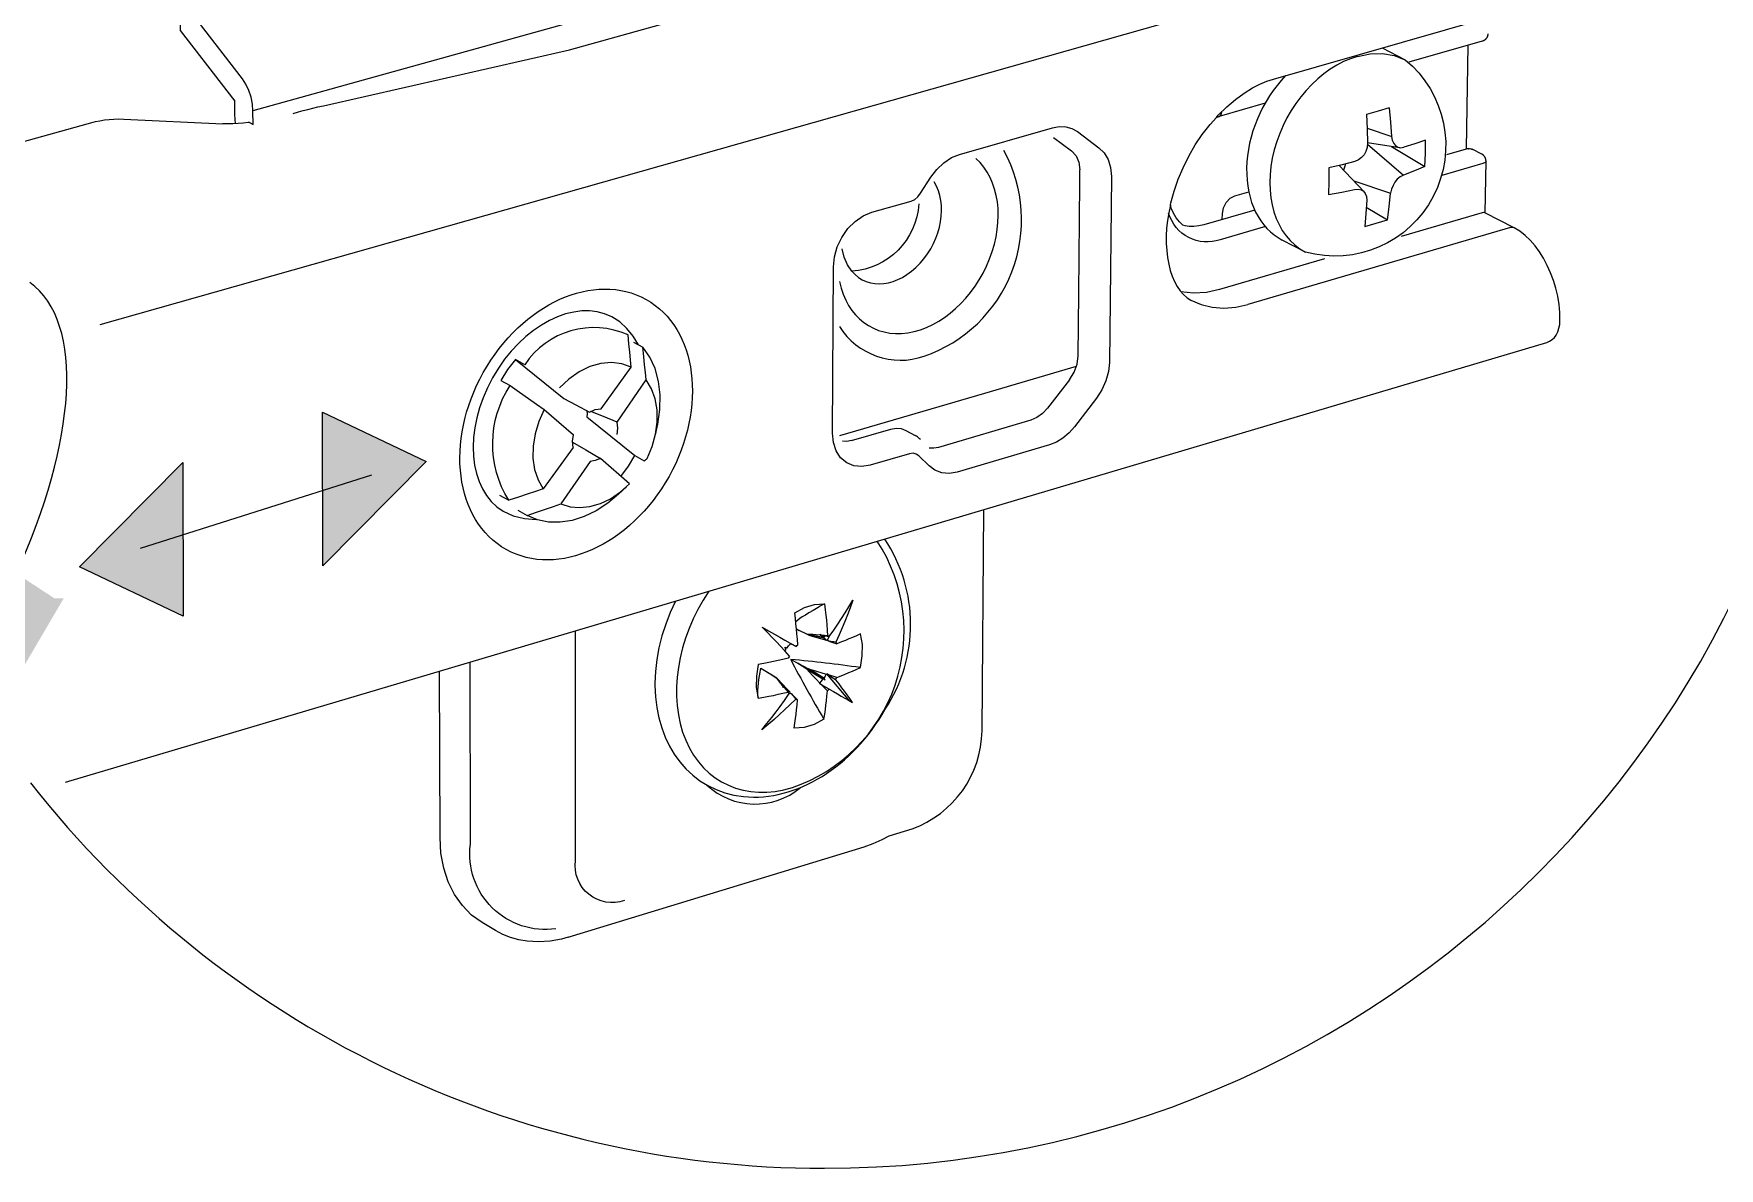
# Model space of a CAD drawing. Header units: metres. Extents: x -11.5 to 7.4, y -3.8 to 5.9.
# Drawn here: x 5.3452 to 5.4697, y -2.3531 to -2.2693 of the extents above; entities that cross this region are included whole.
import ezdxf

# ---------------------------------------------------------------- set-up
doc = ezdxf.new("R2010")
doc.units = ezdxf.units.M
doc.header["$MEASUREMENT"] = 0
for name, color, linetype, lineweight in [('PDF22_Geometry_Num_Penna__1_Num_Penna__255', 255, 'Continuous', 18), ('PDF22_Geometry_Num_Penna__7_Num_Penna__7', 7, 'Continuous', 18), ('PDF22_Solid Fills_Num_Penna__7_Num_Penna__7', 7, 'Continuous', 18)]:
    doc.layers.add(name, color=color, linetype=linetype, lineweight=lineweight)

msp = doc.modelspace()

# ---------------------------------------------------------------- hatches: boundary and pattern name
at = {"layer": 'PDF22_Geometry_Num_Penna__1_Num_Penna__255', "linetype": 'Continuous', "lineweight": 18}
msp.add_hatch(color=255, dxfattribs=at).paths.add_polyline_path([(5.346704192683026, -2.310991134687464), (5.313040664167348, -2.288860822933525), (5.303389518994761, -2.286741649636338), (5.297269100811231, -2.281562267247384), (5.288086016523417, -2.281092977856355), (5.285968071732487, -2.285800613841761), (5.291383327323215, -2.295923505417893), (5.300801056306547, -2.302043923601424), (5.301506218899346, -2.304397741594126), (5.337054276016699, -2.328645998138994), (5.347411812288346, -2.310991134687464)])
at = {"layer": 'PDF22_Solid Fills_Num_Penna__7_Num_Penna__7', "linetype": 'Continuous', "lineweight": 18}
for points in [[(5.374177646710272, -2.300887162107724), (5.366521595702691, -2.297234812999005), (5.366547394334138, -2.308598495896969)], [(5.348578156130866, -2.308673434778783), (5.356236664150968, -2.312325783887502), (5.356210865519524, -2.300960872483278)]]:
    msp.add_hatch(color=7, dxfattribs=at).paths.add_polyline_path(points)

# ---------------------------------------------------------------- linework, layer by layer
at = {"layer": 'PDF22_Geometry_Num_Penna__7_Num_Penna__7', "color": 7, "linetype": 'Continuous', "lineweight": 18, "flags": 128}
for points in [[(5.344957379633012, -2.324634310949447, 0.2304081888433928), (5.403590297867732, -2.353101257988542, 2.414170306995908), (5.328985267737311, -2.278497096527901, 0.007389762515852656), (5.329022424944418, -2.280872460982821)], [(5.442952375517516, -2.270963452346422), (5.443893411312095, -2.270776719395018), (5.444814791006523, -2.27075706329487), (5.445680887919288, -2.270908169564757), (5.446491702050386, -2.271215296129566, -0.8103881909201268), (5.439113662009269, -2.285422233913915), (5.437407266815187, -2.284530338369707)], [(5.44955793082282, -2.278209550815294), (5.451021450329462, -2.277782030637112, -0.2058021397272881), (5.451439142457595, -2.277831170887448), (5.451328576894262, -2.277791858687153), (5.451187175823824, -2.277811883339179), (5.451103637398194, -2.277782399188957), (5.451002408482433, -2.277792104388404), (5.451131401639655, -2.270124996824491)], [(5.404695953501047, -2.290912182685204, 0.3509979152321718), (5.410958387008145, -2.293109980382983, 0.4649187037790205), (5.41684661750868, -2.27791458646245)], [(5.41055764826638, -2.281854406035832, -0.3769883840110668), (5.405617333195476, -2.286839684435825), (5.405284407999222, -2.286364252513499), (5.405041163759892, -2.285804053659286), (5.404892514502523, -2.285170144429518)], [(5.436159595858303, -2.283541145129767), (5.43282420136447, -2.284510436568307, -0.4285655854193015), (5.429014112052064, -2.282542983794135)], [(5.387096127129929, -2.296995254278453), (5.389313580927858, -2.293921654468462), (5.389268126196267, -2.293390939764471), (5.389212843414599, -2.292820912860184), (5.389155103620416, -2.292206659730564), (5.389089992788676, -2.291544494856834, 0.369434842804893), (5.381459249010039, -2.293741555450858), (5.380768828492345, -2.293359490004234), (5.384338867681695, -2.296230509132077)], [(5.385036782087568, -2.299845143098637), (5.382810728745827, -2.302918865759254), (5.382251758397873, -2.303105598710657), (5.381647333318327, -2.303311987762211), (5.380985168444596, -2.303526976357578), (5.380276320333014, -2.303759164040573, -0.291642409368548), (5.380377672099403, -2.295279031034296), (5.381077920667169, -2.29577289055051), (5.381731485997085, -2.296229894878947), (5.38233591107663, -2.296648815513348), (5.382894635723332, -2.297040463308793), (5.385046978689518, -2.298923763404207)], [(5.408366975904904, -2.32854059230195), (5.41006342019829, -2.328019828498659, 0.3131476000605906), (5.415234203043429, -2.320780978216717), (5.415354596656831, -2.304438159450055)], [(5.388828443806084, -2.33332255291604, -0.5593269646326442), (5.385205333146335, -2.330368978167576), (5.385205333146335, -2.313393478677407)], [(5.402282184402891, -2.31623403085002), (5.401715843017385, -2.315861793453471), (5.401099132875245, -2.315509212157069, 0.01650723422358162), (5.403558725256868, -2.319921515237753), (5.403616465051051, -2.319551734853722), (5.403661919782643, -2.319213895632431), (5.403700003476681, -2.318896941017548), (5.403735630158199, -2.318573843871367), (5.403774942358496, -2.318220034068706), (5.403810569040012, -2.317836740115824), (5.40386585182168, -2.317771629284084), (5.40393329681531, -2.317706887004222), (5.404268679024081, -2.317892391449367), (5.404565977538818, -2.318059468300623), (5.404827649372036, -2.318220402620584), (5.405086864192736, -2.318366594865433), (5.405368192126103, -2.318525072172876), (5.405655662590762, -2.318695834542909), (5.405459101589287, -2.318405907065729), (5.405264997600327, -2.318124579132363), (5.405077036142663, -2.317865364311664), (5.404882932153704, -2.317603692478446), (5.404669172064594, -2.317326050063858), (5.404427156331524, -2.317009095448974)], [(5.404511186159656, -2.316840912942085), (5.404828140774539, -2.31671806231616), (5.405125439289277, -2.316598897209014), (5.405396939172569, -2.316485874633164), (5.405656153993267, -2.316375309069832), (5.405933796407854, -2.316252458443909), (5.406243379985183, -2.316111180224096, 0.01131451323632045), (5.401099132875245, -2.315509212157069)], [(5.383761346889225, -2.335407573739222, -0.496014873840721), (5.377445596210476, -2.329166761942285), (5.377417340566513, -2.31570356184728)], [(5.398704528474736, -2.315878746839848), (5.398565707267441, -2.316757128815204), (5.398555879217367, -2.317593741577746), (5.398694700424661, -2.3183787570774, -0.07745887747630731), (5.398901335177463, -2.316169165719532), (5.399515588307086, -2.316524204028452)]]:
    msp.add_lwpolyline(points, format="xyb", dxfattribs=at)
for points in [[(5.384766265009285, -2.270469101427705), (5.414542799720726, -2.262150885546394)], [(5.440044255500645, -2.265279645287425), (5.350068457073952, -2.290790806266791)], [(5.355996736878538, -2.266594269835437), (5.356016392978685, -2.269043911316361), (5.360039750977693, -2.274262605905609)], [(5.436747436103351, -2.272638152079018), (5.45264185008539, -2.268093907426091)], [(5.360599212728152, -2.272621321543266), (5.35733875711613, -2.26840017403652)], [(5.385195996498764, -2.268375112508831), (5.36138140266341, -2.274997989752391), (5.36134577598189, -2.274493073679843), (5.361242581456116, -2.273982015076), (5.361074276098599, -2.273478327509711), (5.360858058996973, -2.27301272363746), (5.360598844176275, -2.272620830140762)], [(5.452202167695207, -2.26981639605217), (5.452214452757801, -2.26981639605217), (5.452221823795355, -2.269806568002097), (5.452240251389243, -2.269806568002097), (5.452250079439317, -2.269796739952023), (5.452269735539463, -2.269796739952023), (5.452278335083278, -2.269790597420726), (5.452297991183428, -2.269790597420726), (5.452305362220983, -2.269780769370653), (5.45231519027106, -2.269770941320579), (5.452333617864946, -2.269761113270505), (5.452353273965093, -2.269751285220431), (5.452360645002647, -2.269742685676617), (5.452372930065241, -2.269742685676617), (5.452380301102799, -2.269732857626543), (5.452388900646612, -2.269725486588987), (5.452398728696686, -2.269714430032654), (5.452418384796832, -2.26970460198258), (5.452428212846907, -2.269696002438765), (5.452436812390724, -2.269687402894951), (5.452446640440796, -2.269677574844877), (5.452456468490871, -2.269667746794803), (5.452463839528425, -2.269657918744728), (5.4524736675785, -2.269648090694655), (5.452483495628572, -2.2696407196571), (5.452492095172387, -2.269632120113285), (5.452501923222464, -2.269622292063211), (5.452501923222464, -2.269610007000618), (5.452511751272535, -2.269603864469322), (5.452519122310092, -2.269592807912989), (5.452531407372684, -2.2695743803191), (5.452537549903978, -2.269564552269027), (5.452547377954055, -2.269547353181397), (5.452557206004126, -2.26952646857499), (5.452567034054203, -2.26951049799362), (5.452567034054203, -2.269490841893472), (5.452576862104275, -2.269481013843398), (5.45258546164809, -2.269463814755769), (5.45258546164809, -2.269441701643102), (5.452595289698165, -2.269435559111807), (5.452595289698165, -2.269418360024177), (5.452595289698165, -2.269407303467844), (5.452605117748238, -2.269397475417771), (5.452605117748238, -2.269377819317622), (5.452612488785794, -2.269360620229993), (5.452612488785794, -2.269340964129845), (5.452612488785794, -2.269322536535956), (5.452612488785794, -2.269305337448327), (5.452612488785794, -2.269294280891994)], [(5.364344682611321, -2.275174403251217), (5.364745175651834, -2.275071208725441), (5.365100213960753, -2.274968014199665), (5.365444195713341, -2.274886932786556), (5.36579923402226, -2.274789880792075), (5.366180070962624, -2.274698971328891), (5.366597763090766, -2.27460560485319), (5.384766142158655, -2.27046922427833)], [(5.444778304370622, -2.270339494017355), (5.446492070602261, -2.271215418980193)], [(5.446781875228819, -2.27137131642449), (5.452202044844583, -2.269816027500293)], [(5.432536485198556, -2.275474281629097), (5.432675306405848, -2.275313347309137), (5.433309215635617, -2.274691723141962), (5.433943124865383, -2.274149951881637), (5.434585633638967, -2.273684348009386), (5.435219542868733, -2.273291226006429), (5.435749029066466, -2.273022183135655), (5.436262544682828, -2.272799823502734), (5.436747804655228, -2.272637660676514)], [(5.360085819962414, -2.275936691385076), (5.36006002133097, -2.275593938138748), (5.360050193280898, -2.275258555929975), (5.360040365230823, -2.274262237353732)], [(5.436140676861912, -2.274430051308744), (5.432749999586411, -2.275398114241025), (5.432853194112186, -2.275333003409285), (5.432918304943925, -2.275213838302138), (5.43294410357537, -2.275044304438364)], [(5.349585776964696, -2.275826985776125), (5.349744254272137, -2.275781531044533), (5.350071036937095, -2.275713963200275), (5.350406419145868, -2.275658680418609), (5.350751629404714, -2.275623053737091), (5.35111403875119, -2.27559356958687), (5.351478905110184, -2.275582513030537), (5.351841314456658, -2.27559356958687), (5.359154612217912, -2.275936322833197)], [(5.361177347773749, -2.275881654304662), (5.361391107862858, -2.276004504930585), (5.361381279812782, -2.274998358304268)], [(5.429143596611786, -2.281938313013337), (5.429171852255751, -2.281787206743451), (5.429415096495081, -2.280923566843206), (5.429712395009815, -2.280046413374109), (5.430074804356289, -2.279199972561493), (5.43049495349695, -2.278343703698803), (5.430978984963092, -2.277510776455038), (5.431502328629527, -2.276729446474163), (5.432071127027555, -2.275994799731138), (5.432536730899807, -2.27547391307722)], [(5.432526902849732, -2.275474281629097), (5.432750490988916, -2.275398114241025)], [(5.443631370926996, -2.275258310228724), (5.443679282671109, -2.276318511130447), (5.443706309808812, -2.277382397550948)], [(5.445308650522737, -2.274773050256324), (5.444478180291492, -2.275015065989394), (5.443631739478876, -2.275258310228724)], [(5.445308036269608, -2.274773050256324), (5.445411230795383, -2.275827108626751), (5.445486169677197, -2.276871338947104), (5.44553162440879, -2.277158809411767), (5.445634818934565, -2.277400825144837), (5.44577364014186, -2.277559302452279), (5.445932117449301, -2.277661268471796), (5.446148334550928, -2.277717779759721), (5.446390350283997, -2.277680924571943)], [(5.332538164157109, -2.281580203438769), (5.332767894827587, -2.281378728412254), (5.333421460157503, -2.280930323627631), (5.334147507356715, -2.280505260461935), (5.334958321487811, -2.280112138458978), (5.335844074500722, -2.279738672556169), (5.336794938345374, -2.279392233791064), (5.337799856465432, -2.279097392288846), (5.349586145516575, -2.275827108626751)], [(5.361028698516384, -2.275846150473769), (5.360663832157387, -2.275898976242917), (5.360282995217023, -2.275927231886879), (5.359900929770401, -2.275948116493286), (5.359526235361333, -2.275956716037101), (5.359155226471042, -2.275937059936953)], [(5.361177470624375, -2.275882145707165), (5.361149214980415, -2.275866175125795), (5.36111973083019, -2.275853890063202), (5.361102531742562, -2.275853890063202), (5.361074276098599, -2.275846519025647), (5.361054619998452, -2.275846519025647), (5.361028821367007, -2.275846519025647)], [(5.413566628647136, -2.278202916881494), (5.420433978636282, -2.276243449398007)], [(5.420433732935034, -2.276243817949886), (5.420934963488802, -2.276154136992961), (5.421420223461203, -2.276172564586849), (5.421875999283378, -2.276295415212773), (5.422276492323892, -2.276525145883251), (5.423869864942125, -2.277710654423417)], [(5.420498475214892, -2.276945049322659), (5.421849832100056, -2.277941367898902)], [(5.443679405521733, -2.276273179249481), (5.445486538229074, -2.276871461797731)], [(5.411459863263165, -2.279889164572926), (5.411898439997715, -2.279310538124824), (5.412409498601559, -2.27881667860861), (5.412978296999585, -2.27844566971832), (5.413566751497761, -2.278202425478991)], [(5.421849340697554, -2.277940876496399), (5.422184722906326, -2.278304514349133), (5.42238865494536, -2.278789774321533), (5.422453765777099, -2.279356115707042)], [(5.423869742091499, -2.277710531572791), (5.424262864094455, -2.278091368513155), (5.424551563065377, -2.278593827573184), (5.424728467966707, -2.27918228207136), (5.424783750748373, -2.279832161882497)], [(5.443706186958186, -2.277381906148445), (5.443679159820483, -2.277700089269588), (5.443585793344781, -2.27798755973425), (5.443446972137485, -2.27822834696106), (5.443268838729898, -2.278434736012613), (5.443036651046899, -2.278610412407684), (5.442765151163609, -2.278735720046126), (5.441824115369032, -2.278975278766678), (5.44085482393049, -2.279208694955933)], [(5.446083592271066, -2.277710531572791), (5.443705204153179, -2.277362864301426)], [(5.443705818406306, -2.277439400241377), (5.446361848938782, -2.279739163958673)], [(5.445486169677197, -2.27762588749153), (5.447935811158121, -2.279097637990098)], [(5.447974386254661, -2.277150332718578), (5.447199198805079, -2.277420604095611), (5.446390841686501, -2.277681047422569)], [(5.447935934008747, -2.279097392288846), (5.447974017702784, -2.278128100850307), (5.447974017702784, -2.277150209867952)], [(5.452147007764168, -2.27818313793072), (5.451439388158846, -2.277830556634319)], [(5.452380301102799, -2.282516079507058), (5.452456468490871, -2.278694196534564), (5.452456468490871, -2.278676997446934), (5.452456468490871, -2.278658569853046), (5.452446640440796, -2.278649970309231), (5.452446640440796, -2.278638913752898), (5.452446640440796, -2.278621714665269), (5.452446640440796, -2.278610658108936), (5.452446640440796, -2.278593459021307), (5.452436812390724, -2.278583630971232), (5.452436812390724, -2.278567660389863), (5.452436812390724, -2.278548004289715), (5.452428212846907, -2.278535719227122), (5.452428212846907, -2.278518520139493), (5.452418384796832, -2.278509920595678), (5.452418384796832, -2.278490264495531), (5.452408556746761, -2.278481664951716), (5.452408556746761, -2.278464465864086), (5.452398728696686, -2.278452180801494), (5.452388900646612, -2.278434981713865), (5.452380301102799, -2.278416554119976), (5.452372930065241, -2.278406726069902), (5.452360645002647, -2.278389526982272), (5.452360645002647, -2.27837847042594), (5.452353273965093, -2.278367413869606), (5.452343445915021, -2.27836127133831), (5.452333617864946, -2.278342843744422), (5.452325018321131, -2.278331787188089), (5.45231519027106, -2.278324416150533), (5.452305362220983, -2.278314588100459), (5.452297991183428, -2.278304760050385), (5.452285706120836, -2.278294932000311), (5.452278335083282, -2.278286332456497), (5.452269735539465, -2.278276504406423), (5.452259907489392, -2.278266676356349), (5.452250079439317, -2.278258076812535), (5.452240251389243, -2.27824824876246), (5.45223042333917, -2.278239649218646), (5.452221823795355, -2.278228592662312), (5.452214452757801, -2.278221221624757), (5.452202167695207, -2.278221221624757), (5.452194796657652, -2.278208936562164), (5.452175140557504, -2.278202794030869), (5.452166541013689, -2.278192965980794), (5.452146884913542, -2.27818313793072)], [(5.422444429129531, -2.280232286371132), (5.422454257179602, -2.279356361408294)], [(5.440855315332994, -2.279208449254682), (5.440845487282921, -2.280188797249555), (5.440827059689031, -2.281155631675576)], [(5.443446603585608, -2.280969021574798), (5.441601387184232, -2.279031667203977)], [(5.442076573405304, -2.278910167934939), (5.441993034979678, -2.279143584124193), (5.441927924147938, -2.27937577180719)], [(5.447935688307494, -2.27909788369135), (5.447162957870432, -2.279423437850048), (5.446361971789409, -2.279739163958673), (5.446119956056339, -2.279860786078338), (5.445896367917157, -2.280046290523483), (5.445728062559642, -2.28026127911885), (5.445589241352346, -2.280495923814364), (5.445476218776498, -2.280772337722694), (5.445412336451017, -2.281080692793762)], [(5.452456959893375, -2.278694196534564), (5.452389392049115, -2.27879739106034), (5.452230914741673, -2.278874786954672), (5.449192818762576, -2.279759311461324)], [(5.410696838025553, -2.28108044709251), (5.411459740412541, -2.279888796021049)], [(5.422418016244956, -2.283075664108141), (5.422443814876399, -2.280232900624261)], [(5.424783873598999, -2.279831547629368), (5.424642595379186, -2.293566247607664)], [(5.442681244186101, -2.280167544091269), (5.44541221360039, -2.281080324241885)], [(5.407080975552732, -2.282478732916777), (5.409998677918427, -2.28165071969805)], [(5.409998677918427, -2.281650351146172), (5.410257892739127, -2.281529957532767), (5.410499908472195, -2.281344453087621), (5.410696469473674, -2.281080324241885)], [(5.430067433318735, -2.283428368255169), (5.429805761485516, -2.283196180572173), (5.429563745752446, -2.282889054007363), (5.429367184750969, -2.282552443292332), (5.429208707443529, -2.282171606351967), (5.429143596611786, -2.281938190162712)], [(5.432982678671912, -2.282581436040049), (5.433057617553724, -2.282161286899389), (5.433251721542684, -2.281760793858878), (5.433551477069939, -2.281443839243994), (5.433904058366341, -2.281269391355182)], [(5.433904058366341, -2.281269022803304), (5.434928632586546, -2.280969267276049)], [(5.440826445435903, -2.28115612307808), (5.441795736874443, -2.280987817720564), (5.44273677266902, -2.280791256719085)], [(5.44273677266902, -2.280791748121589), (5.443007044046052, -2.280763492477627), (5.443230632185236, -2.280821232271811), (5.443398937542748, -2.280930569328884), (5.443530387712489, -2.281091503648844), (5.443621297175671, -2.281313863281766), (5.443640953275819, -2.281592734202613), (5.443585670494153, -2.282573082197487), (5.443502132068527, -2.283525174548398)], [(5.445179043112388, -2.283037211862227), (5.445308036269608, -2.282067920423687), (5.445411230795383, -2.281080201391259)], [(5.404249637177063, -2.28651462167963), (5.404324576058878, -2.285777517924086), (5.404537107641726, -2.285030586118469), (5.404873718356757, -2.28433402306948), (5.405319666128861, -2.283690285789639), (5.405861437389184, -2.283149743035574), (5.406457262924917, -2.282741878957506), (5.407081344104613, -2.282478978618029)], [(5.422370104500844, -2.288469666540584), (5.422418016244956, -2.283075295556264)], [(5.435377774474924, -2.28231951850558), (5.431622230840429, -2.283409203557524), (5.431249993443879, -2.283493970489413), (5.430885127084887, -2.283532054183449), (5.430539916826039, -2.283524683145893), (5.430242618311304, -2.283475542895524), (5.430066941916232, -2.283428859657672)], [(5.432973096323089, -2.283018170015208), (5.432982924373164, -2.282582050293179)], [(5.44350176351665, -2.283525051697771), (5.444348204329263, -2.283291635508516), (5.445178674560511, -2.283037334712853)], [(5.443612206229353, -2.282096790320779), (5.445178551709883, -2.283037826115357)], [(5.45216617246181, -2.282526153258384), (5.446184575485574, -2.284265718121467)], [(5.452360522152023, -2.28250698856074), (5.452285583270209, -2.282497160510666), (5.452166418163063, -2.282526644660887)], [(5.457915213203174, -2.290482819747599), (5.457905385153103, -2.289895593755683), (5.457850102371435, -2.289289940169878), (5.457756735895732, -2.288685515090332), (5.45761791468844, -2.288098289098416), (5.457439781280849, -2.28750983460024), (5.45722602119174, -2.286943493214731), (5.456981548446151, -2.286402950460665), (5.456703906031565, -2.28587837828797), (5.456405379010569, -2.285406631884423), (5.456079824851871, -2.284956998593541), (5.455724786542952, -2.284546677502955), (5.455352549146401, -2.284191639194034), (5.454942228055815, -2.283874684579151), (5.454522078915156, -2.283625297808525), (5.452379563999042, -2.282517185162691)], [(5.454272814995155, -2.283608221571522), (5.434873472655507, -2.289299891070578)], [(5.454522447467031, -2.283625789211029), (5.454411881903701, -2.283597533567066), (5.454273060696407, -2.2836085901234)], [(5.404194477246024, -2.298801527031413), (5.404249760027691, -2.28651523593276)], [(5.440519318871091, -2.285926167181454), (5.432778500931626, -2.288191532723492)], [(5.432778746632877, -2.28819190127537), (5.431799627144263, -2.288395833314404), (5.430840163755798, -2.28844988758981), (5.429916327048847, -2.288347921570293)], [(5.421690617688858, -2.294852002258584), (5.422027228403893, -2.294300402948186), (5.422249588036813, -2.293698434881159), (5.422324526918629, -2.293084181751539), (5.42236998165022, -2.288469912241835)], [(5.43066252175071, -2.288973476957498), (5.431425424137696, -2.289300259622455), (5.432236238268798, -2.289495592117675), (5.433094964144004, -2.289559474443155), (5.433970889106842, -2.289495592117675), (5.434873841207384, -2.289300259622455)], [(5.389853018026288, -2.292270173504167), (5.389462353035851, -2.291636264274399), (5.388996749163599, -2.291067465876372), (5.388475862509683, -2.290585891422749), (5.387878808467692, -2.290201368963608)], [(5.456945798914008, -2.292104693711047), (5.457152187965562, -2.292008870222826), (5.457336463904447, -2.291890933621939), (5.457504769261963, -2.291729999301979), (5.457634990925442, -2.291553094400648), (5.457756613045108, -2.291311078667579), (5.457841379976994, -2.29105063534062), (5.457895434252402, -2.290780363963587), (5.45791509035255, -2.290483065448851)], [(5.347543999561841, -2.324576694005888), (5.456946167465887, -2.292104816561673)], [(5.388279178657577, -2.297980761999615), (5.390421693573691, -2.294861584607406), (5.390366410792025, -2.2943222703596), (5.39031112801036, -2.29374118689898), (5.3902435601661, -2.29312693376936), (5.390169849790547, -2.292451255326779)], [(5.389481149181618, -2.292066364315759), (5.39017034119305, -2.292450886774901)], [(5.391280665150152, -2.298132113970753), (5.391439142457594, -2.29703997190629), (5.391458798557743, -2.295977313992048), (5.391335947931818, -2.294972395871989), (5.391084104148675, -2.294032588583672), (5.390683611108161, -2.293184919264797), (5.390170095491799, -2.292450272521771)], [(5.380768828492345, -2.293359490004234), (5.380192659056762, -2.294096593759778), (5.379688971490472, -2.294897579840802)], [(5.389313212375981, -2.293921163065959), (5.388615420820731, -2.293666862270296), (5.387861117977558, -2.293575952807112), (5.387067502934091, -2.293641063638852), (5.386259145815512, -2.293873251321848), (5.385466759278302, -2.294265144818546), (5.38471122792887, -2.294797088028796), (5.384013436373621, -2.295456795890007)], [(5.415447717431285, -2.295831613149702), (5.42220204484458, -2.293854946578585)], [(5.424642349677937, -2.293565879055786), (5.42456741079612, -2.294246471523405), (5.424383134857235, -2.294935663534838), (5.424085836342499, -2.295605199446124), (5.423685343301988, -2.296212081538188)], [(5.379689094341099, -2.294897579840802), (5.380378286352533, -2.295279645287426)], [(5.390498475214894, -2.300674876226127), (5.390870712611445, -2.299790351719475), (5.391122556394588, -2.298876343062601), (5.391241721501736, -2.297973390962059), (5.391233121957919, -2.297086409442889), (5.391093072244365, -2.29626085323668), (5.39081297281726, -2.295512692924803), (5.390422307826823, -2.294861584607406)], [(5.421690986240739, -2.294852002258584), (5.420069357978543, -2.296949062443106)], [(5.384339113382946, -2.296230509132077), (5.385240836977228, -2.296716997610735), (5.386229784515915, -2.297245255302208)], [(5.404734282896333, -2.298982117451521), (5.415448085983162, -2.295832227402831)], [(5.423684974750108, -2.296212572940691), (5.422063346487914, -2.298318232669028)], [(5.382894758573956, -2.297040340458167), (5.382494265533445, -2.297926093471079), (5.382222765650154, -2.298840102127953), (5.382074116392785, -2.299752882278568), (5.382064288342713, -2.300647234835294), (5.382187138968636, -2.301483847597836), (5.382438982751781, -2.302250435503602), (5.38281122014833, -2.302918742908628)], [(5.386052388212081, -2.29714242932831), (5.386062216262156, -2.297367245973751), (5.386052388212081, -2.297599433656747)], [(5.386052388212081, -2.297599310806122), (5.389584343707392, -2.300451902340075)], [(5.386229907366541, -2.297244763899705), (5.38666602708857, -2.297050659910745), (5.387096004279305, -2.296995377129079)], [(5.388288883857024, -2.298897350519634), (5.388336795601138, -2.298431746647382), (5.388279055806953, -2.297980884850241), (5.387264309636821, -2.297573020772173), (5.386333101892319, -2.29719095532555)], [(5.391112728344513, -2.298914181055385), (5.391281033702029, -2.29813162256825)], [(5.418840483167424, -2.297841695091069), (5.412018587909866, -2.299845388799889)], [(5.420068989426666, -2.296949062443106), (5.419696752030115, -2.297349555483617), (5.419286430939527, -2.297646853998354), (5.418840483167424, -2.297842186493573)], [(5.385037396340699, -2.299845143098637), (5.384991941609105, -2.299396738314015), (5.385047224390771, -2.298923763404207)], [(5.40697778102696, -2.301167261534831), (5.406353699847264, -2.301270456060606), (5.405768930867868, -2.301215173278941), (5.405235759151354, -2.300991585139759), (5.404789811379253, -2.300620576249469), (5.404463028714295, -2.300107060633107), (5.404259096675259, -2.299491578997227), (5.40419398584352, -2.298801158479536)], [(5.405600502659723, -2.299343175441112), (5.405255292400877, -2.299405829260333), (5.404918681685848, -2.299396001210259)], [(5.405600994062228, -2.299342561187982), (5.408496583315255, -2.298494891869107), (5.408889705318211, -2.298432238049886), (5.40926194271476, -2.298455579668811), (5.409597324923533, -2.298590715357328)], [(5.409597939176663, -2.29859034680545), (5.41029573073191, -2.298960127189481)], [(5.410696838025553, -2.299267008053039), (5.41062189914374, -2.299204354233817), (5.410548188768184, -2.299139243402078), (5.410464650342556, -2.299072904064078), (5.410379883410668, -2.299015164269895), (5.41029634498504, -2.298959881488229)], [(5.422062977936038, -2.298318109818402), (5.421662484895524, -2.29877511414684), (5.421206709073344, -2.299158408099722), (5.420721449100945, -2.299456935120717), (5.420217761534659, -2.299649810603418)], [(5.384991818758479, -2.299473888507095), (5.385978309284649, -2.300040229892604), (5.387040967198891, -2.300663082566039)], [(5.388559769487188, -2.301987903716002), (5.389108911785069, -2.301244657429163), (5.389584343707392, -2.300452270891953), (5.390273535718828, -2.300834336338577)], [(5.409876318695005, -2.30032032931971), (5.406978272429461, -2.301166770132326)], [(5.410574478802133, -2.300469101427704), (5.410370546763099, -2.300340108270484), (5.410138359080102, -2.300284825488818), (5.409876687246884, -2.300320452170336)], [(5.411320673503994, -2.301215418980193), (5.410574970204639, -2.300469715680834)], [(5.412018956461747, -2.299845143098637), (5.411666375165344, -2.299910253930376), (5.411329764450315, -2.299902882892821)], [(5.420217761534659, -2.299649687752791), (5.413398323289622, -2.301671809055499)], [(5.3530698207159, -2.307300824735334), (5.370170627844512, -2.301870827069497)], [(5.386285067297582, -2.300889004867113), (5.384132724331392, -2.304020467321914)], [(5.387040967198891, -2.300663451117916), (5.386658901752268, -2.300824385437877), (5.386285435849459, -2.300889496269616)], [(5.389183604965632, -2.302537537416386), (5.387041090049518, -2.300664065371046)], [(5.390272921465696, -2.300833722085447), (5.390340489309958, -2.300785810341337), (5.390395772091621, -2.300750183659818), (5.390451054873289, -2.300710871459523), (5.390498966617399, -2.300675244778005)], [(5.413398568990873, -2.30167119480237), (5.412810114492697, -2.301774389328146), (5.412251144144744, -2.301726477584036), (5.411747456578453, -2.30154220164515), (5.4113211649065, -2.301215418980193)], [(5.38413284718202, -2.304020344471287), (5.384804840105822, -2.304234104560396), (5.385522287761217, -2.304299215392135), (5.386275362098134, -2.304225505016581), (5.387040721497637, -2.304001916877399), (5.387793795834554, -2.303638279024665), (5.388521071540024, -2.303143191002191), (5.389183236413752, -2.302537537416386)], [(5.388967633565256, -2.302753263115508), (5.388391464129672, -2.303302405413388)], [(5.37958835682784, -2.303367516245128), (5.380277548839274, -2.303758181235566)], [(5.388391955532178, -2.303302405413388), (5.387590969451152, -2.303971941324674), (5.386743300132277, -2.304530911672628), (5.385857547119366, -2.304962117369621), (5.384963194562639, -2.305239759784209), (5.384077441549728, -2.305378580991503), (5.383211344636964, -2.305362610410132), (5.382390702455792, -2.305194305052617), (5.381627800068804, -2.304887178487807), (5.382325591624053, -2.304643934248478), (5.382979156953967, -2.304421574615556), (5.383573753983438, -2.304215185564003), (5.384132724331392, -2.304019853068784)], [(5.379857031146736, -2.304560150121597), (5.380610105483651, -2.304896760836629), (5.381430747664822, -2.305103149888181), (5.38228824503377, -2.305165803707403)], [(5.380939222310499, -2.30449528499111), (5.381628414321932, -2.304887178487807)], [(5.392602783586344, -2.31120464907532), (5.392583127486198, -2.31121939115043), (5.392202290545834, -2.312051089887936), (5.391865679830802, -2.312908587256885), (5.391588037416211, -2.313774684169649), (5.391364449277031, -2.314650609132487), (5.391205971969589, -2.315528991107842), (5.391102777443812, -2.316401230551902), (5.391064693749778, -2.317268555970926), (5.391074521799851, -2.317435632822181)], [(5.40139913410375, -2.312058706626743), (5.402123952796703, -2.311677869686379), (5.402869656096062, -2.311454281547197), (5.403596931801532, -2.311398998765532), (5.403652214583195, -2.31183757550008), (5.403700126327305, -2.312236840034332), (5.403735753008824, -2.312601706393327), (5.403765237159048, -2.312965344246061), (5.403791035790491, -2.313347409692685), (5.403829119484527, -2.313767558833344)], [(5.403596931801532, -2.311398998765532), (5.40335491606846, -2.311537819972825), (5.403131327929279, -2.311668041636305), (5.402748033976396, -2.311892858281746), (5.402440907411586, -2.312078362726891), (5.402181692590888, -2.312236840034332), (5.401958104451705, -2.312375661241626), (5.401771371500301, -2.312498511867551), (5.401472844479304, -2.312723328512992)], [(5.403949635948559, -2.313821981660629), (5.40428624666359, -2.313347778244562), (5.404586002190843, -2.312907973003755), (5.404853816555358, -2.31249765191317), (5.405125316438649, -2.312077502772509), (5.405404187359498, -2.311621726950332), (5.405694114836676, -2.311127867434117), (5.405487725785125, -2.311699122844664), (5.405293621796167, -2.312217552486062), (5.405097060794688, -2.312701583952203), (5.404901728299469, -2.313179472887048), (5.404686739704101, -2.313683160453336), (5.404434895920957, -2.314229845738697)], [(5.401499380214505, -2.31455613700115), (5.40155712000869, -2.31449225467567), (5.401622230840429, -2.314427143843931), (5.401593975196468, -2.314006994703271), (5.40155712000869, -2.313616329712833), (5.401528864364728, -2.313253920366356), (5.401490780670692, -2.312889054007363), (5.401444097432838, -2.312498389016924), (5.401398642701247, -2.312058583776117)], [(5.401008346262689, -2.315261913847083), (5.400661907497584, -2.314883533919238), (5.400336353338883, -2.314537095154133), (5.400039054824147, -2.314221369045508), (5.399719643196747, -2.313887215342995), (5.399376889950416, -2.313522348984001), (5.398994824503793, -2.313121855943489), (5.399460428376047, -2.313393355826781), (5.399896548098075, -2.313647656622443), (5.400288441594773, -2.313867559242847), (5.400661907497584, -2.314081319331954), (5.401063629044351, -2.314304907471136), (5.401499748766382, -2.314556751254281)], [(5.398994824503793, -2.313133895304829), (5.401063629044351, -2.314316946832477), (5.401063629044351, -2.314372229614142)], [(5.401063137641849, -2.314316701131225), (5.401183531255256, -2.314381811962965)], [(5.401528618663477, -2.313263502715179), (5.401722722652433, -2.313376525291029)], [(5.402291643901089, -2.313647410921191), (5.401722845503063, -2.3133759110379)], [(5.403270640539075, -2.313709696188535), (5.402983170074416, -2.31368389755709), (5.402731326291271, -2.313664241456943), (5.402291521050461, -2.313647042369313)], [(5.402292135303592, -2.313647288070565), (5.402869533245434, -2.313748025583823), (5.4035034424752, -2.313858591147155), (5.40360663700098, -2.313755396621379)], [(5.402430833660262, -2.313709696188535), (5.402301840503039, -2.313647042369313)], [(5.402430833660262, -2.313709819039161), (5.402972604920585, -2.313803185514863), (5.403558602406243, -2.313906380040639), (5.403651968881944, -2.313997289503823), (5.403736735813833, -2.314100484029598)], [(5.40243144791339, -2.313710310441664), (5.403028501955381, -2.313887215342995), (5.403736121560701, -2.314100975432102), (5.403784033304813, -2.314081319331954)], [(5.403270640539075, -2.313654413406869), (5.403270640539075, -2.313709696188535), (5.403393491165001, -2.313774807020274), (5.403502828222074, -2.313858345445903)], [(5.403270640539075, -2.313654536257495), (5.403383663114926, -2.313722104101753)], [(5.403383294563049, -2.313721735549875), (5.403949635948559, -2.313822473063133), (5.403884525116819, -2.31379421741917), (5.403829242335153, -2.313767190281467)], [(5.403829733737657, -2.313767313132093), (5.40338378596555, -2.313721858400501)], [(5.403625801698622, -2.313767313132093), (5.403558233854366, -2.313906134339387)], [(5.40390405836634, -2.31415834667441), (5.403783664752936, -2.314082179286336)], [(5.403932928263433, -2.313822473063133), (5.403784279006063, -2.314081687883832)], [(5.404434404518453, -2.314230337141201), (5.403903689814461, -2.314157855271905)], [(5.40390405836634, -2.314158592375661), (5.404518311495961, -2.314352696364621), (5.404482684814443, -2.314287585532881), (5.404434773070333, -2.314229845738697)], [(5.40625308518463, -2.313623455049137), (5.405953329657377, -2.313767190281467), (5.405664630686456, -2.313887583894873), (5.405396816321941, -2.313998149458205), (5.405135144488725, -2.314109943527795), (5.404845217011541, -2.314220509091126), (5.404518434346587, -2.314353187767124)], [(5.40624350283581, -2.316111548775974), (5.406382324043104, -2.31524545186321), (5.406392152093177, -2.314407610594408), (5.406253330885884, -2.313623823601014)], [(5.400921613720785, -2.315425305179562), (5.400530948730347, -2.315516214642746), (5.40016853938387, -2.31559115352456), (5.399831928668839, -2.315667320912633), (5.399486718409992, -2.315732431744372), (5.399124309063517, -2.315804913613667), (5.398704159922858, -2.315878623989222)], [(5.400672104099533, -2.314604785849017), (5.400830581406977, -2.314660068630682)], [(5.400672104099533, -2.314894959027449), (5.400717558831124, -2.314818791639376), (5.400775298625309, -2.314746309770081), (5.400672104099534, -2.314605031550268)], [(5.400830458556349, -2.314659822929431), (5.40094102411968, -2.314511173672062), (5.401062646239344, -2.314372352464769)], [(5.40100797771081, -2.315262159548336), (5.400960065966698, -2.315338326936408), (5.400921982272662, -2.315425550880815)], [(5.401499871617009, -2.314556751254281), (5.401182917002124, -2.314381074859209)], [(5.378311570272615, -2.334951552215791), (5.37752778327922, -2.334392581867837), (5.376848419317858, -2.333694790312589), (5.376269792869758, -2.332874148131417), (5.375804188997504, -2.331950311424469), (5.375468806788733, -2.330925737204264), (5.375264874749698, -2.329826224102244), (5.375199763917959, -2.328672656724819), (5.375161680223925, -2.316375309069832)], [(5.400064976306217, -2.316905900923198), (5.399395440394931, -2.31646732418865)], [(5.399395563245557, -2.316466587084894), (5.399515956858963, -2.316524326879078)], [(5.399515465456462, -2.316523958327201), (5.400084263854488, -2.31689619572375), (5.40051424104522, -2.317361799596002), (5.400763627815847, -2.317633299479294), (5.401053555293027, -2.317923226956474), (5.400922105123289, -2.317855659112216), (5.400811539559959, -2.317772120686588)], [(5.401621616587297, -2.315794839862341), (5.403642509383747, -2.317025803134099), (5.403484032076305, -2.316970520352434)], [(5.401715843017385, -2.315862039154722), (5.401622476541682, -2.315794471310464), (5.402423462622703, -2.316194964350976)], [(5.403251967243934, -2.317257990817096), (5.403373589363602, -2.317119169609802), (5.403484154926934, -2.316970520352434), (5.402850245697167, -2.316590911918329), (5.402281447299135, -2.31623341659689)], [(5.402282061552267, -2.31623403085002), (5.402712038743001, -2.316699634722271), (5.402972482069957, -2.316971134605563), (5.403251352990807, -2.317258605070226)], [(5.402423585473331, -2.31619545575348), (5.403009582958989, -2.316374817667329), (5.403727030614384, -2.316591034768955)], [(5.403642509383747, -2.317025311731596), (5.40354177187049, -2.316886490524302), (5.402953317372313, -2.316524081177826), (5.402423831174584, -2.31619607000661)], [(5.403726539211881, -2.316591403320833), (5.403633172736178, -2.316747423615757), (5.403542263272996, -2.316886244823051)], [(5.405478143436305, -2.318590060153989), (5.403774205254738, -2.316578995407614)], [(5.403884893668696, -2.31664422908998), (5.403774328105364, -2.31657911825824)], [(5.398694946125913, -2.318379002778652), (5.3991052672165, -2.318304063896838), (5.399487332663123, -2.318227896508766), (5.399832542921969, -2.318165242689544), (5.400167925130742, -2.318089075301471), (5.400522963439661, -2.318006765382103), (5.400914856936359, -2.317923226956474)], [(5.401483286782508, -2.318441042344744), (5.4010434815417, -2.318871019535477), (5.40064298850119, -2.319245713944545), (5.400262151560824, -2.319588467190873), (5.399870258064128, -2.319943505499793), (5.399441509379654, -2.320318199908861), (5.398966077457327, -2.3207088648993), (5.39934814290395, -2.320240804014529), (5.399703181212869, -2.319804684292499), (5.400018907321495, -2.319394363201913), (5.400326033886307, -2.318981585098809), (5.40064298850119, -2.318536865832964), (5.400995569797592, -2.318033178266675)], [(5.400530580178469, -2.317549146800535), (5.400578491922579, -2.317539318750462), (5.4002885644454, -2.31718673745406), (5.400064976306217, -2.316905409520694)], [(5.400681072195226, -2.317658852409486), (5.400717927383003, -2.317698164609781), (5.400756011077037, -2.317723963241225), (5.400391144718046, -2.317296443063011), (5.400065590559349, -2.316905778072571)], [(5.400801342958005, -2.317791531085484), (5.400811171008078, -2.317771874985336), (5.400429105561456, -2.317316099163158), (5.400083895302611, -2.316895950022498)], [(5.400652816551263, -2.31761352052852), (5.400529965925339, -2.31754840969678)], [(5.400643234202441, -2.31761352052852), (5.400614978558478, -2.317577893847002), (5.400578123370702, -2.317538581646706)], [(5.400652693700637, -2.317613643379146), (5.400914365533854, -2.317923226956474), (5.400949992215374, -2.317976052725621), (5.400995446946965, -2.318033792519806)], [(5.400959943116074, -2.318088706749594), (5.401053309591777, -2.317975684173744)], [(5.401053555293027, -2.317975807024369), (5.401166577868878, -2.318043374868628)], [(5.401166086466374, -2.318043497719254), (5.401483041081256, -2.318441533747247), (5.401548151912996, -2.318472246403728), (5.401603434694664, -2.318499273541431)], [(5.401603066142785, -2.318498904989553), (5.401166946420755, -2.318043129167376)], [(5.403364498417284, -2.317381209994898), (5.403251475841433, -2.317316099163158), (5.403251475841433, -2.317258359368974)], [(5.403932928263433, -2.317707132705474), (5.403364129865404, -2.317380350040516)], [(5.403364252716031, -2.31738084144302), (5.403810200488135, -2.317836617265198)], [(5.403558479555615, -2.319921760939005), (5.402833660862665, -2.320306283398146), (5.402087957563307, -2.320528643031069), (5.401360681857836, -2.320593753862808), (5.401415964639504, -2.320221516466259), (5.401463876383612, -2.319868935169857), (5.40149950306513, -2.319551980554974), (5.401538815265429, -2.319223969383757), (5.401574441946945, -2.31887998763117), (5.401602697590908, -2.318499150690805)], [(5.406521882354154, -2.329344526797997), (5.407193875277958, -2.329102511064927), (5.407856040151689, -2.328813812094005), (5.408367098755532, -2.328541083704454)], [(5.384675109844849, -2.336024529582611), (5.406521636652903, -2.329345141051126)], [(5.384675109844849, -2.336024898134489), (5.384181250328634, -2.336166176354301), (5.383323752959685, -2.336322196649224), (5.382465027084478, -2.336370108393335), (5.381627185815676, -2.336322196649224), (5.381011704179798, -2.336219002123449), (5.380415878644065, -2.336050696765933), (5.379847080246037, -2.335820966095455), (5.379297937948158, -2.335539638162089), (5.378311447421986, -2.334951183663914)]]:
    msp.add_lwpolyline(points, dxfattribs=at)
for points in [[(5.374177646710272, -2.300887162107724), (5.366547394334138, -2.308598495896969), (5.366521595702691, -2.297234812999005)], [(5.348578156130866, -2.308673434778783), (5.356210865519524, -2.300960872483278), (5.356236664150968, -2.312325783887502)], [(5.404510694757153, -2.316840667240832), (5.403885385071199, -2.316644106239354), (5.404427156331524, -2.317008972598348), (5.404462783013042, -2.31692543417272)]]:
    msp.add_lwpolyline(points, close=True, dxfattribs=at)
at = {"layer": 'PDF22_Geometry_Num_Penna__7_Num_Penna__7', "color": 7, "linetype": 'Continuous', "lineweight": 18}
for centre, radius, start, end in [((5.39728870356705, -2.313440823162316), 0.0121863175396939, 288.8275989839223, 33.14836949736506), ((5.398598834852182, -2.312934625333008), 0.01135948604411574, 326.6590696351576, 33.77808669094789), ((5.398470898072732, -2.3209633206022), 0.005229789218770264, 226.9956295647425, 309.9140963757521)]:
    msp.add_arc(centre, radius, start, end, dxfattribs=at)
for centre, major_axis, ratio, start_param, end_param in [((5.442827657513094, -2.278326494639062), (0.003715472156669897, 0.007094542140736682), 0.7242302922788392, 0.606406964434357, 3.141808522528961), ((5.440929598018917, -2.277510792951638), (0.003435285716300029, 0.007063172897139757), 0.72332441655441, 1.155781302010676, 3.124454574469494), ((5.41050338354087, -2.284447245125413), (0.003491363715018458, 0.006503736007718697), 0.7356910482294817, 2.41516506012929, 6.105515082596467), ((5.408554324735221, -2.283409423432058), (0.002184710531787814, 0.004049567430783886), 0.7347237619962057, 2.855083842219172, 5.90389378366594), ((5.432116371740445, -2.283312749632183), (0.0009198372247460894, 0.005836122995015457), 0.5393985416775268, 1.418658127893138, 2.966611481038213), ((5.383992596599237, -2.297450534095175), (0.004016026999043909, 0.007179345795336633), 0.6838829831639661, 0.02633354968245394, 3.116995074090886), ((5.401210181969182, -2.31530674598028), (0.005182851972444169, 0.009263853523695962), 0.7336301398961007, 1.455964121161545, 3.794364042043176), ((5.400474087879456, -2.314969794414688), (0.005585692615919235, 0.009810015549151176), 0.7706993982479473, 2.216609496221051, 4.722221066600797)]:
    msp.add_ellipse(centre, major_axis=major_axis, ratio=ratio, start_param=start_param, end_param=end_param, dxfattribs=at)
msp.add_ellipse((5.385253731349538, -2.298154741577715), major_axis=(0.005167243345112205, 0.009237827336542992), ratio=0.7424518539579934, dxfattribs=at)
msp.add_open_spline([(5.343858480784121, -2.309263732036348), (5.348354813692939, -2.299413568849765), (5.348998550972777, -2.290638348640019), (5.344913767660803, -2.287659220961364)], degree=3, dxfattribs=at)

doc.saveas('drawing.dxf')
